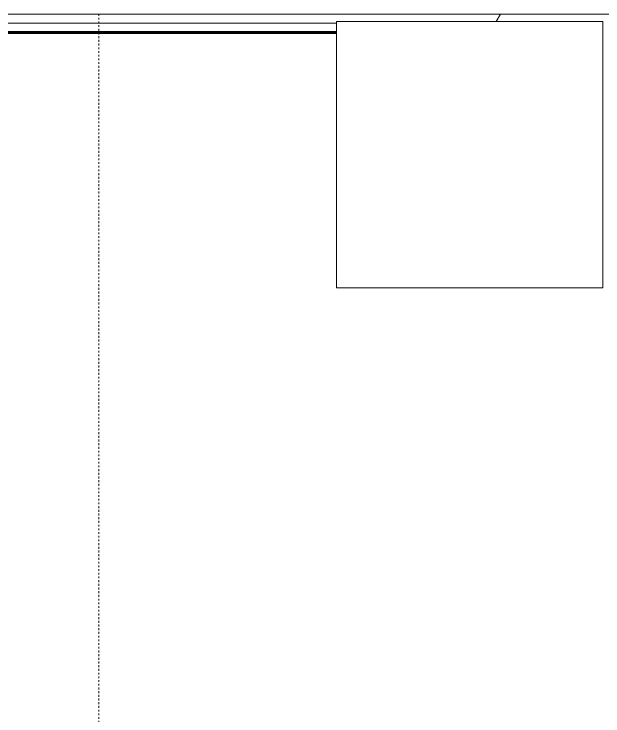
# Model space of a CAD drawing. Header units: inches. Extents: x -4169 to -1846, y 9706 to 12377.
# Drawn here: x -3829.64 to -3789.84, y 10298.17 to 10345.59 of the extents above; entities that cross this region are included whole.
import ezdxf

# ---------------------------------------------------------------- set-up
doc = ezdxf.new("R2010")
doc.units = ezdxf.units.IN
doc.header["$MEASUREMENT"] = 0
doc.linetypes.add('Dash', pattern=[0.25, 0.125, -0.125])
for name, color, linetype, lineweight in [('0-1', 7, 'Continuous', 5), ('0-2', 50, 'Continuous', 18), ('A-WALL', 113, 'Continuous', 18), ('A-WALL-PATT-4', 111, 'Continuous', 9), ('I-FURN-1', 250, 'Continuous', 9), ('I-FURN-HDLN-1', 250, 'Dash', 9), ('I-WALL-3', 2, 'Continuous', 60)]:
    doc.layers.add(name, color=color, linetype=linetype, lineweight=lineweight)
pattern_1 = [(0, (0, 0), (20.48, 5.12), [0.845, -14.515, 0.845, -14.515, -81.92]), (0, (0, 0), (20.48, 5.12), [-30.72, 0.845, -29.875, 0.845, -14.515, -35.84]), (0, (0, 0), (20.48, 5.12), [-76.8, 0.845, -9.395, 0.845, -24.755]), (120, (7.68, 2.56), (-14.67405, 15.1762003), [0.845, -14.515, 0.845, -14.515, -81.92]), (120, (7.68, 2.56), (-14.67405, 15.1762003), [-30.72, 0.845, -29.875, 0.845, -14.515, -35.84]), (120, (7.68, 2.56), (-14.67405, 15.1762003), [-76.8, 0.845, -9.395, 0.845, -24.755]), (240, (10.24, 12.8), (-5.80595, -20.2962003), [0.845, -14.515, 0.845, -14.515, -81.92]), (240, (10.24, 12.8), (-5.80595, -20.2962003), [-30.72, 0.845, -29.875, 0.845, -14.515, -35.84]), (240, (10.24, 12.8), (-5.80595, -20.2962003), [-76.8, 0.845, -9.395, 0.845, -24.755])]

# ---------------------------------------------------------------- blocks, each defined once
blk = doc.blocks.new('Bed-Standard - King 78_ x 80_-1242963-ENLARGED RCP - 3RD FLOOR PLAN')
at = {"layer": 'I-FURN-HDLN-1'}
blk.add_line((-64.311, 38.205), (-64.311, -77.795), dxfattribs=at)
blk = doc.blocks.new('Table-Night Stand - 18_ x 18_ x 24_-1352623-ENLARGED RCP - 3RD FLOOR PLAN')
at = {"layer": 'I-FURN-1'}
for p, q in [((18.147, 18), (0.147, 18)), ((0.147, 18), (0.147, 0)), ((18.147, 0), (18.147, 18)), ((0.147, 0), (18.147, 0))]:
    blk.add_line(p, q, dxfattribs=at)
blk = doc.blocks.new('CTR - 1st Phase - Unit Layouts_rvt-1-ENLARGED RCP - 3RD FLOOR PLAN')
at = {"layer": '0-2'}
for name, p in [('Bed-Standard - King 78_ x 80_-1242963-ENLARGED RCP - 3RD FLOOR PLAN', (-3759.595, 10307.384)), ('Table-Night Stand - 18_ x 18_ x 24_-1352623-ENLARGED RCP - 3RD FLOOR PLAN', (-3807.985, 10327.089))]:
    blk.add_blockref(name, p, dxfattribs=at)

msp = doc.modelspace()

# ---------------------------------------------------------------- hatches: boundary and pattern name
at = {"layer": 'A-WALL-PATT-4'}
h = msp.add_hatch(dxfattribs=at)
h.set_pattern_fill('FP_1', color=256, style=0, pattern_type=2)
h.set_pattern_definition(pattern_1)
h.paths.add_polyline_path([(-3852.474, 10344.964), (-3835.61, 10344.964), (-3807.838, 10344.964), (-3807.838, 10345.089), (-3789.838, 10345.089), (-3789.838, 10344.964), (-3787.906, 10344.964), (-3787.906, 10345.589), (-3852.474, 10345.589)], flags=0)
h.paths.add_polyline_path([(-3501.424, 10344.964), (-3501.424, 10345.589), (-3661.704, 10345.589), (-3661.704, 10345.386), (-3665.179, 10345.389), (-3665.162, 10345.098), (-3661.704, 10345.1), (-3661.704, 10344.964), (-3530.627, 10344.964), (-3530.627, 10345.194), (-3525.127, 10345.198), (-3525.127, 10344.964), (-3503.674, 10344.964)], flags=0)
h.paths.add_polyline_path([(-3665.204, 10344.964), (-3665.204, 10345.589), (-3709.906, 10345.589), (-3709.906, 10344.964), (-3705.906, 10344.964), (-3705.906, 10345.089), (-3687.906, 10345.082), (-3687.906, 10344.964), (-3666.78, 10344.964)], flags=0)
h = msp.add_hatch(dxfattribs=at)
h.set_pattern_fill('FP_1', color=256, style=0, pattern_type=2)
h.set_pattern_definition(pattern_1)
h.paths.add_polyline_path([(-3531.716, 10344.339), (-3501.424, 10344.339), (-3501.424, 10344.964), (-3665.155, 10344.964), (-3665.12, 10344.339), (-3661.079, 10344.339), (-3661.079, 10344.589), (-3565.252, 10344.589), (-3565.252, 10344.339), (-3557.228, 10344.339), (-3557.228, 10344.889), (-3537.276, 10344.889), (-3537.276, 10344.339)], flags=0)
h.paths.add_polyline_path([(-3851.849, 10344.339), (-3807.838, 10344.339), (-3807.838, 10344.964), (-3852.474, 10344.964), (-3852.464, 10344.339)], flags=0)
h.paths.add_polyline_path([(-3789.838, 10344.339), (-3787.906, 10344.339), (-3787.906, 10344.964), (-3789.838, 10344.964)], flags=0)
h.paths.add_polyline_path([(-3687.906, 10344.339), (-3665.204, 10344.339), (-3665.204, 10344.964), (-3687.906, 10344.964)], flags=0)
h.paths.add_polyline_path([(-3709.906, 10344.339), (-3705.906, 10344.339), (-3705.906, 10344.964), (-3709.906, 10344.964)], flags=0)

# ---------------------------------------------------------------- linework, layer by layer
at = {"layer": 'A-WALL'}
for p, q in [((-3852.474, 10345.589), (-3787.906, 10345.589)), ((-3852.474, 10344.964), (-3807.838, 10344.964))]:
    msp.add_line(p, q, dxfattribs=at)
at = {"layer": 'I-WALL-3'}
msp.add_line((-3807.838, 10344.339), (-3852.474, 10344.339), dxfattribs=at)

# ---------------------------------------------------------------- block references
at = {"layer": '0-1'}
msp.add_blockref('CTR - 1st Phase - Unit Layouts_rvt-1-ENLARGED RCP - 3RD FLOOR PLAN', (0, 0), dxfattribs=at)

doc.saveas('drawing.dxf')
